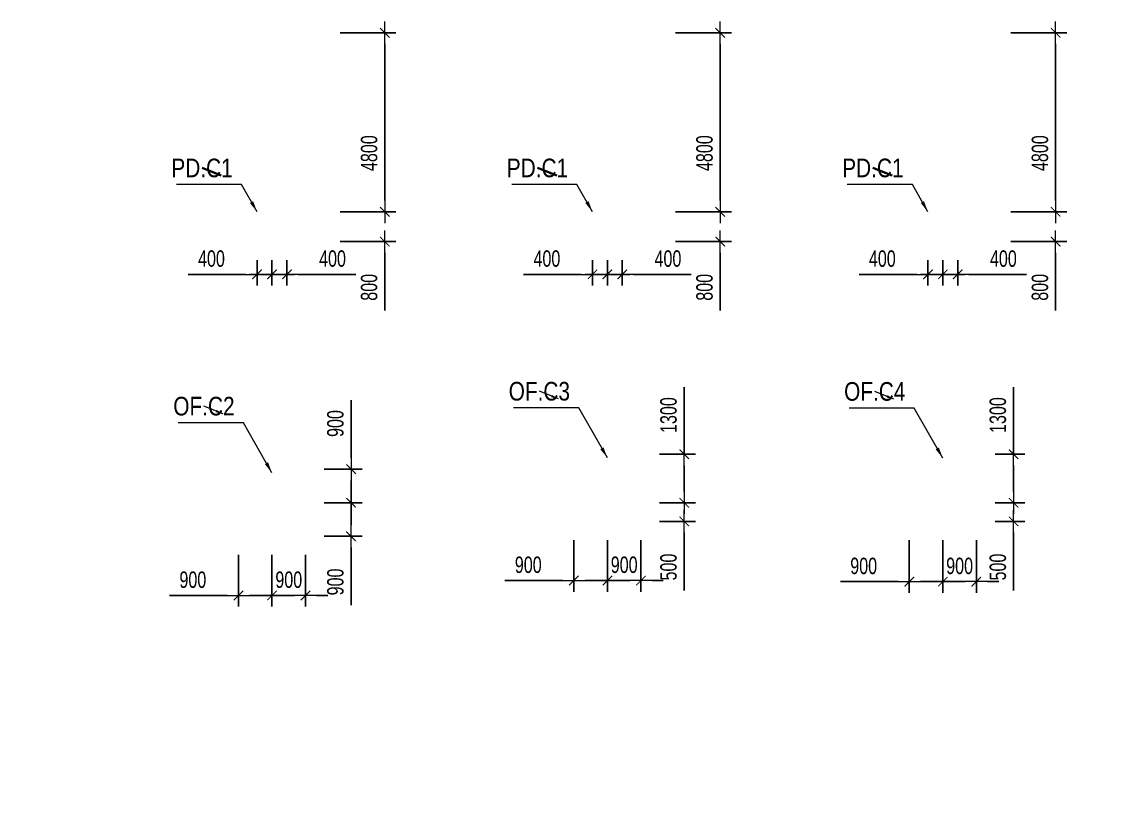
# Model space of a CAD drawing. Header units: millimetres. Extents: x -259680 to 286077, y 2206 to 90611.
# Drawn here: x 38981 to 67955, y 69266 to 90200 of the extents above; entities that cross this region are included whole.
import ezdxf
from ezdxf.enums import TextEntityAlignment as Align

# ---------------------------------------------------------------- set-up
doc = ezdxf.new("R2010")
doc.units = ezdxf.units.MM
doc.layers.get('0').update_dxf_attribs({"lineweight": 20})
doc.layers.get('Defpoints').update_dxf_attribs({"color": 151, "lineweight": 9})
for name, color, linetype, lineweight in [('$0$C1', 20, 'Continuous', 35), ('$1$NDC_S_ANNO', 7, 'Continuous', 20), ('$1$NDC_S_DIM', 1, 'Continuous', 15), ('$1$NDC_S_VN TEXT', 7, 'Continuous', 20), ('NDC_S_DIM', 1, 'Continuous', 15)]:
    doc.layers.add(name, color=color, linetype=linetype, lineweight=lineweight)
doc.styles.add('$1$NDC_DIM', font='', dxfattribs={"width": 0.75})
doc.styles.add('$2$ARIAL', font='arial.ttf', dxfattribs={"width": 0.8})
doc.styles.add('NDC_DIM', font='', dxfattribs={"width": 0.75})
doc.styles.get('$1$NDC_DIM').set_extended_font_data('Dotum')
doc.styles.get('NDC_DIM').set_extended_font_data('Dotum')
doc.dimstyles.new('$0$NDC_dim_150', dxfattribs={"dimscale": 150, "dimtxt": 2.2, "dimasz": 1.5, "dimexe": 1.5, "dimexo": 2.5, "dimgap": 1, "dimtad": 1, "dimdec": 0, "dimzin": 0, "dimdsep": 46, "dimtxsty": '$1$NDC_DIM', "dimblk": '$1$DIMMARK', "dimcen": 0.09, "dimdle": 1.2, "dimclrd": 1, "dimclre": 1, "dimclrt": 3, "dimadec": 0, "dimazin": 0, "dimtfac": 1, "dimtdec": 0, "dimtix": 1, "dimtofl": 0, "dimtmove": 0, "dimatfit": 3, "dimfxl": 0, "dimtolj": 1, "dimtzin": 0, "dimarcsym": 0})
doc.dimstyles.new('$1$NDC_dim_iso', dxfattribs={"dimtxt": 2.2, "dimasz": 1, "dimexe": 1.5, "dimexo": 2.5, "dimgap": 1, "dimtad": 1, "dimdec": 0, "dimzin": 0, "dimdsep": 46, "dimtxsty": '$1$NDC_DIM', "dimblk": '$1$DIMMARK', "dimcen": 0.09, "dimdle": 1.2, "dimclrd": 1, "dimclre": 1, "dimclrt": 3, "dimadec": 0, "dimazin": 0, "dimtfac": 1, "dimtdec": 0, "dimtix": 1, "dimtofl": 0, "dimtmove": 0, "dimatfit": 3, "dimfxl": 0, "dimtolj": 1, "dimtzin": 0, "dimarcsym": 0})
doc.dimstyles.new('NDC_dim_200', dxfattribs={"dimscale": 200, "dimtxt": 2.2, "dimasz": 1.5, "dimexe": 1.5, "dimexo": 2.5, "dimgap": 1, "dimtad": 1, "dimdec": 0, "dimzin": 0, "dimdsep": 46, "dimtxsty": 'NDC_DIM', "dimblk": 'DIMMARK', "dimcen": 0.09, "dimdle": 1.2, "dimclrd": 1, "dimclre": 1, "dimclrt": 3, "dimadec": 0, "dimazin": 0, "dimtfac": 1, "dimtdec": 0, "dimtix": 1, "dimtofl": 0, "dimtmove": 0, "dimatfit": 3, "dimfxl": 0, "dimtolj": 1, "dimtzin": 0, "dimarcsym": 0})

# ---------------------------------------------------------------- blocks, each defined once
blk = doc.blocks.new('$1$DIMMARK')
at = {"layer": '$1$NDC_S_DIM', "color": 1}
blk.add_line((-1.5, 0), (1, 0), dxfattribs=at)
at = {"layer": '$1$NDC_S_DIM', "color": 2, "const_width": 0.1}
blk.add_lwpolyline([(-0.424, -0.424), (0.424, 0.424)], dxfattribs=at)
blk = doc.blocks.new('DIMMARK')
at = {"layer": 'NDC_S_DIM', "color": 1}
blk.add_line((-1.5, 0), (1, 0), dxfattribs=at)
at = {"layer": 'NDC_S_DIM', "color": 2, "const_width": 0.1}
blk.add_lwpolyline([(-0.424, -0.424), (0.424, 0.424)], dxfattribs=at)
blk = doc.blocks.new('*D1373')
at = {"layer": 'Defpoints', "color": 0, "ltscale": 100, "transparency": 16777216}
for p in [(45700, 84300), (46100, 84300), (46100, 83424)]:
    blk.add_point(p, dxfattribs=at)
at = {"layer": 'NDC_S_DIM', "color": 1, "lineweight": -2, "ltscale": 100, "transparency": 16777216}
for p, q in [((45700, 83800), (45700, 83124)), ((46100, 83800), (46100, 83124)), ((45400, 83424), (45100, 83424)), ((46400, 83424), (47949, 83424))]:
    blk.add_line(p, q, dxfattribs=at)
at = {"layer": 'NDC_S_DIM', "color": 1, "lineweight": -2, "ltscale": 100, "transparency": 16777216, "xscale": 300, "yscale": 300, "zscale": 300}
blk.add_blockref('DIMMARK', (45700, 83424), dxfattribs=at)
at = {"layer": 'NDC_S_DIM', "color": 1, "lineweight": -2, "ltscale": 100, "transparency": 16777216, "xscale": 300, "yscale": 300, "zscale": 300, "rotation": 180}
blk.add_blockref('DIMMARK', (46100, 83424), dxfattribs=at)
at = {"layer": 'NDC_S_DIM', "color": 3, "ltscale": 100, "transparency": 16777216, "insert": (47324, 83844), "char_height": 440, "attachment_point": 5, "style": 'NDC_DIM'}
blk.add_mtext('\\A1;400', dxfattribs=at)
blk = doc.blocks.new('*D1374')
at = {"layer": 'Defpoints', "color": 0, "ltscale": 100, "transparency": 16777216}
for p in [(45300, 84300), (45700, 84300), (45700, 83424)]:
    blk.add_point(p, dxfattribs=at)
at = {"layer": 'NDC_S_DIM', "color": 1, "lineweight": -2, "ltscale": 100, "transparency": 16777216}
for p, q in [((45300, 83800), (45300, 83124)), ((45700, 83800), (45700, 83124)), ((45000, 83424), (43451, 83424)), ((46000, 83424), (46300, 83424))]:
    blk.add_line(p, q, dxfattribs=at)
at = {"layer": 'NDC_S_DIM', "color": 1, "lineweight": -2, "ltscale": 100, "transparency": 16777216, "xscale": 300, "yscale": 300, "zscale": 300}
blk.add_blockref('DIMMARK', (45300, 83424), dxfattribs=at)
at = {"layer": 'NDC_S_DIM', "color": 1, "lineweight": -2, "ltscale": 100, "transparency": 16777216, "xscale": 300, "yscale": 300, "zscale": 300, "rotation": 180}
blk.add_blockref('DIMMARK', (45700, 83424), dxfattribs=at)
at = {"layer": 'NDC_S_DIM', "color": 3, "ltscale": 100, "transparency": 16777216, "insert": (44076, 83844), "char_height": 440, "attachment_point": 5, "style": 'NDC_DIM'}
blk.add_mtext('\\A1;400', dxfattribs=at)
blk = doc.blocks.new('*D1375')
at = {"layer": 'Defpoints', "color": 0, "ltscale": 100, "transparency": 16777216}
for p in [(54700, 84300), (55100, 84300), (55100, 83424)]:
    blk.add_point(p, dxfattribs=at)
at = {"layer": 'NDC_S_DIM', "color": 1, "lineweight": -2, "ltscale": 100, "transparency": 16777216}
for p, q in [((54700, 83800), (54700, 83124)), ((55100, 83800), (55100, 83124)), ((54400, 83424), (54100, 83424)), ((55400, 83424), (56949, 83424))]:
    blk.add_line(p, q, dxfattribs=at)
at = {"layer": 'NDC_S_DIM', "color": 1, "lineweight": -2, "ltscale": 100, "transparency": 16777216, "xscale": 300, "yscale": 300, "zscale": 300}
blk.add_blockref('DIMMARK', (54700, 83424), dxfattribs=at)
at = {"layer": 'NDC_S_DIM', "color": 1, "lineweight": -2, "ltscale": 100, "transparency": 16777216, "xscale": 300, "yscale": 300, "zscale": 300, "rotation": 180}
blk.add_blockref('DIMMARK', (55100, 83424), dxfattribs=at)
at = {"layer": 'NDC_S_DIM', "color": 3, "ltscale": 100, "transparency": 16777216, "insert": (56324, 83844), "char_height": 440, "attachment_point": 5, "style": 'NDC_DIM'}
blk.add_mtext('\\A1;400', dxfattribs=at)
blk = doc.blocks.new('*D1376')
at = {"layer": 'Defpoints', "color": 0, "ltscale": 100, "transparency": 16777216}
for p in [(54300, 84300), (54700, 84300), (54700, 83424)]:
    blk.add_point(p, dxfattribs=at)
at = {"layer": 'NDC_S_DIM', "color": 1, "lineweight": -2, "ltscale": 100, "transparency": 16777216}
for p, q in [((54300, 83800), (54300, 83124)), ((54700, 83800), (54700, 83124)), ((54000, 83424), (52451, 83424)), ((55000, 83424), (55300, 83424))]:
    blk.add_line(p, q, dxfattribs=at)
at = {"layer": 'NDC_S_DIM', "color": 1, "lineweight": -2, "ltscale": 100, "transparency": 16777216, "xscale": 300, "yscale": 300, "zscale": 300}
blk.add_blockref('DIMMARK', (54300, 83424), dxfattribs=at)
at = {"layer": 'NDC_S_DIM', "color": 1, "lineweight": -2, "ltscale": 100, "transparency": 16777216, "xscale": 300, "yscale": 300, "zscale": 300, "rotation": 180}
blk.add_blockref('DIMMARK', (54700, 83424), dxfattribs=at)
at = {"layer": 'NDC_S_DIM', "color": 3, "ltscale": 100, "transparency": 16777216, "insert": (53076, 83844), "char_height": 440, "attachment_point": 5, "style": 'NDC_DIM'}
blk.add_mtext('\\A1;400', dxfattribs=at)
blk = doc.blocks.new('*D1377')
at = {"layer": 'Defpoints', "color": 0, "ltscale": 100, "transparency": 16777216}
for p in [(63700, 84300), (64100, 84300), (64100, 83424)]:
    blk.add_point(p, dxfattribs=at)
at = {"layer": 'NDC_S_DIM', "color": 1, "lineweight": -2, "ltscale": 100, "transparency": 16777216}
for p, q in [((63700, 83800), (63700, 83124)), ((64100, 83800), (64100, 83124)), ((63400, 83424), (63100, 83424)), ((64400, 83424), (65949, 83424))]:
    blk.add_line(p, q, dxfattribs=at)
at = {"layer": 'NDC_S_DIM', "color": 1, "lineweight": -2, "ltscale": 100, "transparency": 16777216, "xscale": 300, "yscale": 300, "zscale": 300}
blk.add_blockref('DIMMARK', (63700, 83424), dxfattribs=at)
at = {"layer": 'NDC_S_DIM', "color": 1, "lineweight": -2, "ltscale": 100, "transparency": 16777216, "xscale": 300, "yscale": 300, "zscale": 300, "rotation": 180}
blk.add_blockref('DIMMARK', (64100, 83424), dxfattribs=at)
at = {"layer": 'NDC_S_DIM', "color": 3, "ltscale": 100, "transparency": 16777216, "insert": (65324, 83844), "char_height": 440, "attachment_point": 5, "style": 'NDC_DIM'}
blk.add_mtext('\\A1;400', dxfattribs=at)
blk = doc.blocks.new('*D1378')
at = {"layer": 'Defpoints', "color": 0, "ltscale": 100, "transparency": 16777216}
for p in [(63300, 84300), (63700, 84300), (63700, 83424)]:
    blk.add_point(p, dxfattribs=at)
at = {"layer": 'NDC_S_DIM', "color": 1, "lineweight": -2, "ltscale": 100, "transparency": 16777216}
for p, q in [((63300, 83800), (63300, 83124)), ((63700, 83800), (63700, 83124)), ((63000, 83424), (61451, 83424)), ((64000, 83424), (64300, 83424))]:
    blk.add_line(p, q, dxfattribs=at)
at = {"layer": 'NDC_S_DIM', "color": 1, "lineweight": -2, "ltscale": 100, "transparency": 16777216, "xscale": 300, "yscale": 300, "zscale": 300}
blk.add_blockref('DIMMARK', (63300, 83424), dxfattribs=at)
at = {"layer": 'NDC_S_DIM', "color": 1, "lineweight": -2, "ltscale": 100, "transparency": 16777216, "xscale": 300, "yscale": 300, "zscale": 300, "rotation": 180}
blk.add_blockref('DIMMARK', (63700, 83424), dxfattribs=at)
at = {"layer": 'NDC_S_DIM', "color": 3, "ltscale": 100, "transparency": 16777216, "insert": (62076, 83844), "char_height": 440, "attachment_point": 5, "style": 'NDC_DIM'}
blk.add_mtext('\\A1;400', dxfattribs=at)
blk = doc.blocks.new('*D1389')
at = {"layer": 'Defpoints', "color": 0, "ltscale": 100, "transparency": 16777216}
for p in [(46100, 89900), (48727, 89900), (46100, 85100)]:
    blk.add_point(p, dxfattribs=at)
at = {"layer": 'NDC_S_DIM', "color": 1, "lineweight": -2, "ltscale": 100, "transparency": 16777216}
for p, q in [((47527, 89900), (49027, 89900)), ((48727, 85400), (48727, 89600)), ((47527, 85100), (49027, 85100))]:
    blk.add_line(p, q, dxfattribs=at)
at = {"layer": 'NDC_S_DIM', "color": 1, "lineweight": -2, "ltscale": 100, "transparency": 16777216, "xscale": 300, "yscale": 300, "zscale": 300}
for p, rotation in [((48727, 89900), 90), ((48727, 85100), 270)]:
    blk.add_blockref('DIMMARK', p, dxfattribs=dict(at, rotation=rotation))
at = {"layer": 'NDC_S_DIM', "color": 3, "ltscale": 100, "transparency": 16777216, "insert": (48307, 86673), "char_height": 440, "attachment_point": 5, "rotation": 90, "style": 'NDC_DIM'}
blk.add_mtext('\\A1;4800', dxfattribs=at)
blk = doc.blocks.new('*D1390')
at = {"layer": 'Defpoints', "color": 0, "ltscale": 100, "transparency": 16777216}
for p in [(46100, 85100), (48727, 85100), (46100, 84300)]:
    blk.add_point(p, dxfattribs=at)
at = {"layer": 'NDC_S_DIM', "color": 1, "lineweight": -2, "ltscale": 100, "transparency": 16777216}
for p, q in [((48727, 85400), (48727, 85700)), ((47527, 85100), (49027, 85100)), ((47527, 84300), (49027, 84300)), ((48727, 84000), (48727, 82451))]:
    blk.add_line(p, q, dxfattribs=at)
at = {"layer": 'NDC_S_DIM', "color": 1, "lineweight": -2, "ltscale": 100, "transparency": 16777216, "xscale": 300, "yscale": 300, "zscale": 300}
for p, rotation in [((48727, 85100), 270), ((48727, 84300), 90)]:
    blk.add_blockref('DIMMARK', p, dxfattribs=dict(at, rotation=rotation))
at = {"layer": 'NDC_S_DIM', "color": 3, "ltscale": 100, "transparency": 16777216, "insert": (48307, 83076), "char_height": 440, "attachment_point": 5, "rotation": 90, "style": 'NDC_DIM'}
blk.add_mtext('\\A1;800', dxfattribs=at)
blk = doc.blocks.new('*D1391')
at = {"layer": 'Defpoints', "color": 0, "ltscale": 100, "transparency": 16777216}
for p in [(55100, 89900), (57727, 89900), (55100, 85100)]:
    blk.add_point(p, dxfattribs=at)
at = {"layer": 'NDC_S_DIM', "color": 1, "lineweight": -2, "ltscale": 100, "transparency": 16777216}
for p, q in [((56527, 89900), (58027, 89900)), ((57727, 85400), (57727, 89600)), ((56527, 85100), (58027, 85100))]:
    blk.add_line(p, q, dxfattribs=at)
at = {"layer": 'NDC_S_DIM', "color": 1, "lineweight": -2, "ltscale": 100, "transparency": 16777216, "xscale": 300, "yscale": 300, "zscale": 300}
for p, rotation in [((57727, 89900), 90), ((57727, 85100), 270)]:
    blk.add_blockref('DIMMARK', p, dxfattribs=dict(at, rotation=rotation))
at = {"layer": 'NDC_S_DIM', "color": 3, "ltscale": 100, "transparency": 16777216, "insert": (57307, 86673), "char_height": 440, "attachment_point": 5, "rotation": 90, "style": 'NDC_DIM'}
blk.add_mtext('\\A1;4800', dxfattribs=at)
blk = doc.blocks.new('*D1392')
at = {"layer": 'Defpoints', "color": 0, "ltscale": 100, "transparency": 16777216}
for p in [(55100, 85100), (57727, 85100), (55100, 84300)]:
    blk.add_point(p, dxfattribs=at)
at = {"layer": 'NDC_S_DIM', "color": 1, "lineweight": -2, "ltscale": 100, "transparency": 16777216}
for p, q in [((57727, 85400), (57727, 85700)), ((56527, 85100), (58027, 85100)), ((56527, 84300), (58027, 84300)), ((57727, 84000), (57727, 82451))]:
    blk.add_line(p, q, dxfattribs=at)
at = {"layer": 'NDC_S_DIM', "color": 1, "lineweight": -2, "ltscale": 100, "transparency": 16777216, "xscale": 300, "yscale": 300, "zscale": 300}
for p, rotation in [((57727, 85100), 270), ((57727, 84300), 90)]:
    blk.add_blockref('DIMMARK', p, dxfattribs=dict(at, rotation=rotation))
at = {"layer": 'NDC_S_DIM', "color": 3, "ltscale": 100, "transparency": 16777216, "insert": (57307, 83076), "char_height": 440, "attachment_point": 5, "rotation": 90, "style": 'NDC_DIM'}
blk.add_mtext('\\A1;800', dxfattribs=at)
blk = doc.blocks.new('*D1393')
at = {"layer": 'Defpoints', "color": 0, "ltscale": 100, "transparency": 16777216}
for p in [(64100, 89900), (66727, 89900), (64100, 85100)]:
    blk.add_point(p, dxfattribs=at)
at = {"layer": 'NDC_S_DIM', "color": 1, "lineweight": -2, "ltscale": 100, "transparency": 16777216}
for p, q in [((65527, 89900), (67027, 89900)), ((66727, 85400), (66727, 89600)), ((65527, 85100), (67027, 85100))]:
    blk.add_line(p, q, dxfattribs=at)
at = {"layer": 'NDC_S_DIM', "color": 1, "lineweight": -2, "ltscale": 100, "transparency": 16777216, "xscale": 300, "yscale": 300, "zscale": 300}
for p, rotation in [((66727, 89900), 90), ((66727, 85100), 270)]:
    blk.add_blockref('DIMMARK', p, dxfattribs=dict(at, rotation=rotation))
at = {"layer": 'NDC_S_DIM', "color": 3, "ltscale": 100, "transparency": 16777216, "insert": (66307, 86673), "char_height": 440, "attachment_point": 5, "rotation": 90, "style": 'NDC_DIM'}
blk.add_mtext('\\A1;4800', dxfattribs=at)
blk = doc.blocks.new('*D1394')
at = {"layer": 'Defpoints', "color": 0, "ltscale": 100, "transparency": 16777216}
for p in [(64100, 85100), (66727, 85100), (64100, 84300)]:
    blk.add_point(p, dxfattribs=at)
at = {"layer": 'NDC_S_DIM', "color": 1, "lineweight": -2, "ltscale": 100, "transparency": 16777216}
for p, q in [((66727, 85400), (66727, 85700)), ((65527, 85100), (67027, 85100)), ((65527, 84300), (67027, 84300)), ((66727, 84000), (66727, 82451))]:
    blk.add_line(p, q, dxfattribs=at)
at = {"layer": 'NDC_S_DIM', "color": 1, "lineweight": -2, "ltscale": 100, "transparency": 16777216, "xscale": 300, "yscale": 300, "zscale": 300}
for p, rotation in [((66727, 85100), 270), ((66727, 84300), 90)]:
    blk.add_blockref('DIMMARK', p, dxfattribs=dict(at, rotation=rotation))
at = {"layer": 'NDC_S_DIM', "color": 3, "ltscale": 100, "transparency": 16777216, "insert": (66307, 83076), "char_height": 440, "attachment_point": 5, "rotation": 90, "style": 'NDC_DIM'}
blk.add_mtext('\\A1;800', dxfattribs=at)
blk = doc.blocks.new('*D1403')
at = {"layer": 'Defpoints', "color": 0, "ltscale": 100, "transparency": 16777216}
for p in [(44800, 76400), (45700, 76400), (44800, 74814)]:
    blk.add_point(p, dxfattribs=at)
at = {"layer": 'NDC_S_DIM', "color": 1, "lineweight": -2, "ltscale": 100, "transparency": 16777216}
for p, q in [((44800, 75900), (44800, 74514)), ((45700, 75900), (45700, 74514)), ((44500, 74814), (42951, 74814)), ((46000, 74814), (46300, 74814))]:
    blk.add_line(p, q, dxfattribs=at)
at = {"layer": 'NDC_S_DIM', "color": 1, "lineweight": -2, "ltscale": 100, "transparency": 16777216, "xscale": 300, "yscale": 300, "zscale": 300}
blk.add_blockref('DIMMARK', (44800, 74814), dxfattribs=at)
at = {"layer": 'NDC_S_DIM', "color": 1, "lineweight": -2, "ltscale": 100, "transparency": 16777216, "xscale": 300, "yscale": 300, "zscale": 300, "rotation": 180}
blk.add_blockref('DIMMARK', (45700, 74814), dxfattribs=at)
at = {"layer": 'NDC_S_DIM', "color": 3, "ltscale": 100, "transparency": 16777216, "insert": (43576, 75234), "char_height": 440, "attachment_point": 5, "style": 'NDC_DIM'}
blk.add_mtext('\\A1;900', dxfattribs=at)
blk = doc.blocks.new('*D1404')
at = {"layer": 'Defpoints', "color": 0, "ltscale": 100, "transparency": 16777216}
for p in [(45700, 76400), (46600, 76400), (46600, 74814)]:
    blk.add_point(p, dxfattribs=at)
at = {"layer": 'NDC_S_DIM', "color": 1, "lineweight": -2, "ltscale": 100, "transparency": 16777216}
for p, q in [((45700, 75900), (45700, 74514)), ((46600, 75900), (46600, 74514)), ((45400, 74814), (45100, 74814)), ((46900, 74814), (47200, 74814))]:
    blk.add_line(p, q, dxfattribs=at)
at = {"layer": 'NDC_S_DIM', "color": 1, "lineweight": -2, "ltscale": 100, "transparency": 16777216, "xscale": 300, "yscale": 300, "zscale": 300}
blk.add_blockref('DIMMARK', (45700, 74814), dxfattribs=at)
at = {"layer": 'NDC_S_DIM', "color": 1, "lineweight": -2, "ltscale": 100, "transparency": 16777216, "xscale": 300, "yscale": 300, "zscale": 300, "rotation": 180}
blk.add_blockref('DIMMARK', (46600, 74814), dxfattribs=at)
at = {"layer": 'NDC_S_DIM', "color": 3, "ltscale": 100, "transparency": 16777216, "insert": (46150, 75234), "char_height": 440, "attachment_point": 5, "style": 'NDC_DIM'}
blk.add_mtext('\\A1;900', dxfattribs=at)
blk = doc.blocks.new('*D1405')
at = {"layer": 'Defpoints', "color": 0, "ltscale": 100, "transparency": 16777216}
for p in [(46600, 78200), (46600, 77300), (47822, 77300)]:
    blk.add_point(p, dxfattribs=at)
at = {"layer": 'NDC_S_DIM', "color": 1, "lineweight": -2, "ltscale": 100, "transparency": 16777216}
for p, q in [((47822, 78500), (47822, 80049)), ((47100, 78200), (48122, 78200)), ((47100, 77300), (48122, 77300)), ((47822, 77000), (47822, 76700))]:
    blk.add_line(p, q, dxfattribs=at)
at = {"layer": 'NDC_S_DIM', "color": 1, "lineweight": -2, "ltscale": 100, "transparency": 16777216, "xscale": 300, "yscale": 300, "zscale": 300}
for p, rotation in [((47822, 78200), 270), ((47822, 77300), 90)]:
    blk.add_blockref('DIMMARK', p, dxfattribs=dict(at, rotation=rotation))
at = {"layer": 'NDC_S_DIM', "color": 3, "ltscale": 100, "transparency": 16777216, "insert": (47402, 79424), "char_height": 440, "attachment_point": 5, "rotation": 90, "style": 'NDC_DIM'}
blk.add_mtext('\\A1;900', dxfattribs=at)
blk = doc.blocks.new('*D1406')
at = {"layer": 'Defpoints', "color": 0, "ltscale": 100, "transparency": 16777216}
for p in [(46600, 77300), (47822, 77300), (46600, 76400)]:
    blk.add_point(p, dxfattribs=at)
at = {"layer": 'NDC_S_DIM', "color": 1, "lineweight": -2, "ltscale": 100, "transparency": 16777216}
for p, q in [((47822, 77600), (47822, 77900)), ((47100, 77300), (48122, 77300)), ((47100, 76400), (48122, 76400)), ((47822, 76100), (47822, 74551))]:
    blk.add_line(p, q, dxfattribs=at)
at = {"layer": 'NDC_S_DIM', "color": 1, "lineweight": -2, "ltscale": 100, "transparency": 16777216, "xscale": 300, "yscale": 300, "zscale": 300}
for p, rotation in [((47822, 77300), 270), ((47822, 76400), 90)]:
    blk.add_blockref('DIMMARK', p, dxfattribs=dict(at, rotation=rotation))
at = {"layer": 'NDC_S_DIM', "color": 3, "ltscale": 100, "transparency": 16777216, "insert": (47402, 75176), "char_height": 440, "attachment_point": 5, "rotation": 90, "style": 'NDC_DIM'}
blk.add_mtext('\\A1;900', dxfattribs=at)
blk = doc.blocks.new('*D1407')
at = {"layer": 'Defpoints', "color": 0, "ltscale": 100, "transparency": 16777216}
for p in [(55600, 78600), (55600, 77300), (56761, 77300)]:
    blk.add_point(p, dxfattribs=at)
at = {"layer": 'NDC_S_DIM', "color": 1, "lineweight": -2, "ltscale": 100, "transparency": 16777216}
for p, q in [((56761, 78600), (56761, 80400)), ((56100, 78600), (57061, 78600)), ((56761, 77600), (56761, 78300)), ((56100, 77300), (57061, 77300))]:
    blk.add_line(p, q, dxfattribs=at)
at = {"layer": 'NDC_S_DIM', "color": 1, "lineweight": -2, "ltscale": 100, "transparency": 16777216, "xscale": 300, "yscale": 300, "zscale": 300}
for p, rotation in [((56761, 78600), 90), ((56761, 77300), 270)]:
    blk.add_blockref('DIMMARK', p, dxfattribs=dict(at, rotation=rotation))
at = {"layer": 'NDC_S_DIM', "color": 3, "ltscale": 100, "transparency": 16777216, "insert": (56341, 79650), "char_height": 440, "attachment_point": 5, "rotation": 90, "style": 'NDC_DIM'}
blk.add_mtext('\\A1;1300', dxfattribs=at)
blk = doc.blocks.new('*D1408')
at = {"layer": 'Defpoints', "color": 0, "ltscale": 100, "transparency": 16777216}
for p in [(55600, 77300), (55600, 76800), (56761, 76800)]:
    blk.add_point(p, dxfattribs=at)
at = {"layer": 'NDC_S_DIM', "color": 1, "lineweight": -2, "ltscale": 100, "transparency": 16777216}
for p, q in [((56761, 77600), (56761, 77900)), ((56100, 77300), (57061, 77300)), ((56100, 76800), (57061, 76800)), ((56761, 76500), (56761, 74951))]:
    blk.add_line(p, q, dxfattribs=at)
at = {"layer": 'NDC_S_DIM', "color": 1, "lineweight": -2, "ltscale": 100, "transparency": 16777216, "xscale": 300, "yscale": 300, "zscale": 300}
for p, rotation in [((56761, 77300), 270), ((56761, 76800), 90)]:
    blk.add_blockref('DIMMARK', p, dxfattribs=dict(at, rotation=rotation))
at = {"layer": 'NDC_S_DIM', "color": 3, "ltscale": 100, "transparency": 16777216, "insert": (56341, 75576), "char_height": 440, "attachment_point": 5, "rotation": 90, "style": 'NDC_DIM'}
blk.add_mtext('\\A1;500', dxfattribs=at)
blk = doc.blocks.new('*D1409')
at = {"layer": 'Defpoints', "color": 0, "ltscale": 100, "transparency": 16777216}
for p in [(53800, 76800), (54700, 76800), (53800, 75214)]:
    blk.add_point(p, dxfattribs=at)
at = {"layer": 'NDC_S_DIM', "color": 1, "lineweight": -2, "ltscale": 100, "transparency": 16777216}
for p, q in [((53800, 76300), (53800, 74914)), ((54700, 76300), (54700, 74914)), ((53500, 75214), (51951, 75214)), ((55000, 75214), (55300, 75214))]:
    blk.add_line(p, q, dxfattribs=at)
at = {"layer": 'NDC_S_DIM', "color": 1, "lineweight": -2, "ltscale": 100, "transparency": 16777216, "xscale": 300, "yscale": 300, "zscale": 300}
blk.add_blockref('DIMMARK', (53800, 75214), dxfattribs=at)
at = {"layer": 'NDC_S_DIM', "color": 1, "lineweight": -2, "ltscale": 100, "transparency": 16777216, "xscale": 300, "yscale": 300, "zscale": 300, "rotation": 180}
blk.add_blockref('DIMMARK', (54700, 75214), dxfattribs=at)
at = {"layer": 'NDC_S_DIM', "color": 3, "ltscale": 100, "transparency": 16777216, "insert": (52576, 75634), "char_height": 440, "attachment_point": 5, "style": 'NDC_DIM'}
blk.add_mtext('\\A1;900', dxfattribs=at)
blk = doc.blocks.new('*D1410')
at = {"layer": 'Defpoints', "color": 0, "ltscale": 100, "transparency": 16777216}
for p in [(54700, 76800), (55600, 76800), (55600, 75214)]:
    blk.add_point(p, dxfattribs=at)
at = {"layer": 'NDC_S_DIM', "color": 1, "lineweight": -2, "ltscale": 100, "transparency": 16777216}
for p, q in [((54700, 76300), (54700, 74914)), ((55600, 76300), (55600, 74914)), ((54400, 75214), (54100, 75214)), ((55900, 75214), (56200, 75214))]:
    blk.add_line(p, q, dxfattribs=at)
at = {"layer": 'NDC_S_DIM', "color": 1, "lineweight": -2, "ltscale": 100, "transparency": 16777216, "xscale": 300, "yscale": 300, "zscale": 300}
blk.add_blockref('DIMMARK', (54700, 75214), dxfattribs=at)
at = {"layer": 'NDC_S_DIM', "color": 1, "lineweight": -2, "ltscale": 100, "transparency": 16777216, "xscale": 300, "yscale": 300, "zscale": 300, "rotation": 180}
blk.add_blockref('DIMMARK', (55600, 75214), dxfattribs=at)
at = {"layer": 'NDC_S_DIM', "color": 3, "ltscale": 100, "transparency": 16777216, "insert": (55150, 75634), "char_height": 440, "attachment_point": 5, "style": 'NDC_DIM'}
blk.add_mtext('\\A1;900', dxfattribs=at)
blk = doc.blocks.new('*D1411')
at = {"layer": 'Defpoints', "color": 0, "ltscale": 100, "transparency": 16777216}
for p in [(64600, 78600), (64600, 77300), (65598, 77300)]:
    blk.add_point(p, dxfattribs=at)
at = {"layer": 'NDC_S_DIM', "color": 1, "lineweight": -2, "ltscale": 100, "transparency": 16777216}
for p, q in [((65598, 78600), (65598, 80400)), ((65100, 78600), (65898, 78600)), ((65598, 77600), (65598, 78300)), ((65100, 77300), (65898, 77300))]:
    blk.add_line(p, q, dxfattribs=at)
at = {"layer": 'NDC_S_DIM', "color": 1, "lineweight": -2, "ltscale": 100, "transparency": 16777216, "xscale": 300, "yscale": 300, "zscale": 300}
for p, rotation in [((65598, 78600), 90), ((65598, 77300), 270)]:
    blk.add_blockref('DIMMARK', p, dxfattribs=dict(at, rotation=rotation))
at = {"layer": 'NDC_S_DIM', "color": 3, "ltscale": 100, "transparency": 16777216, "insert": (65178, 79650), "char_height": 440, "attachment_point": 5, "rotation": 90, "style": 'NDC_DIM'}
blk.add_mtext('\\A1;1300', dxfattribs=at)
blk = doc.blocks.new('*D1412')
at = {"layer": 'Defpoints', "color": 0, "ltscale": 100, "transparency": 16777216}
for p in [(64600, 77300), (64600, 76800), (65598, 76800)]:
    blk.add_point(p, dxfattribs=at)
at = {"layer": 'NDC_S_DIM', "color": 1, "lineweight": -2, "ltscale": 100, "transparency": 16777216}
for p, q in [((65598, 77600), (65598, 77900)), ((65100, 77300), (65898, 77300)), ((65100, 76800), (65898, 76800)), ((65598, 76500), (65598, 74951))]:
    blk.add_line(p, q, dxfattribs=at)
at = {"layer": 'NDC_S_DIM', "color": 1, "lineweight": -2, "ltscale": 100, "transparency": 16777216, "xscale": 300, "yscale": 300, "zscale": 300}
for p, rotation in [((65598, 77300), 270), ((65598, 76800), 90)]:
    blk.add_blockref('DIMMARK', p, dxfattribs=dict(at, rotation=rotation))
at = {"layer": 'NDC_S_DIM', "color": 3, "ltscale": 100, "transparency": 16777216, "insert": (65178, 75576), "char_height": 440, "attachment_point": 5, "rotation": 90, "style": 'NDC_DIM'}
blk.add_mtext('\\A1;500', dxfattribs=at)
blk = doc.blocks.new('*D1413')
at = {"layer": 'Defpoints', "color": 0, "ltscale": 100, "transparency": 16777216}
for p in [(62800, 76800), (63700, 76800), (62800, 75184)]:
    blk.add_point(p, dxfattribs=at)
at = {"layer": 'NDC_S_DIM', "color": 1, "lineweight": -2, "ltscale": 100, "transparency": 16777216}
for p, q in [((62800, 76300), (62800, 74884)), ((63700, 76300), (63700, 74884)), ((62500, 75184), (60951, 75184)), ((64000, 75184), (64300, 75184))]:
    blk.add_line(p, q, dxfattribs=at)
at = {"layer": 'NDC_S_DIM', "color": 1, "lineweight": -2, "ltscale": 100, "transparency": 16777216, "xscale": 300, "yscale": 300, "zscale": 300}
blk.add_blockref('DIMMARK', (62800, 75184), dxfattribs=at)
at = {"layer": 'NDC_S_DIM', "color": 1, "lineweight": -2, "ltscale": 100, "transparency": 16777216, "xscale": 300, "yscale": 300, "zscale": 300, "rotation": 180}
blk.add_blockref('DIMMARK', (63700, 75184), dxfattribs=at)
at = {"layer": 'NDC_S_DIM', "color": 3, "ltscale": 100, "transparency": 16777216, "insert": (61576, 75604), "char_height": 440, "attachment_point": 5, "style": 'NDC_DIM'}
blk.add_mtext('\\A1;900', dxfattribs=at)
blk = doc.blocks.new('*D1414')
at = {"layer": 'Defpoints', "color": 0, "ltscale": 100, "transparency": 16777216}
for p in [(63700, 76800), (64600, 76800), (64600, 75184)]:
    blk.add_point(p, dxfattribs=at)
at = {"layer": 'NDC_S_DIM', "color": 1, "lineweight": -2, "ltscale": 100, "transparency": 16777216}
for p, q in [((63700, 76300), (63700, 74884)), ((64600, 76300), (64600, 74884)), ((63400, 75184), (63100, 75184)), ((64900, 75184), (65200, 75184))]:
    blk.add_line(p, q, dxfattribs=at)
at = {"layer": 'NDC_S_DIM', "color": 1, "lineweight": -2, "ltscale": 100, "transparency": 16777216, "xscale": 300, "yscale": 300, "zscale": 300}
blk.add_blockref('DIMMARK', (63700, 75184), dxfattribs=at)
at = {"layer": 'NDC_S_DIM', "color": 1, "lineweight": -2, "ltscale": 100, "transparency": 16777216, "xscale": 300, "yscale": 300, "zscale": 300, "rotation": 180}
blk.add_blockref('DIMMARK', (64600, 75184), dxfattribs=at)
at = {"layer": 'NDC_S_DIM', "color": 3, "ltscale": 100, "transparency": 16777216, "insert": (64150, 75604), "char_height": 440, "attachment_point": 5, "style": 'NDC_DIM'}
blk.add_mtext('\\A1;900', dxfattribs=at)
blk = doc.blocks.new('*U212')
at = {"layer": '$1$NDC_S_ANNO', "ltscale": 0.8, "style": '$2$ARIAL', "width": 0.8}
blk.add_attdef('TEN', text='', height=2.5, dxfattribs=at).set_placement((-2.58, 1.03), align=Align.MIDDLE_CENTER)
at = {"layer": '$1$NDC_S_ANNO', "ltscale": 0.8, "style": '$2$ARIAL', "width": 0.8, "flags": 1}
blk.add_attdef('CHU_THICH', text='', height=2.5, dxfattribs=at).set_placement((0, 0), align=Align.MIDDLE_CENTER)
at = {"layer": 'Defpoints'}
blk.add_leader([(0, 0), (-2.58, 1.03)], dimstyle='$1$NDC_dim_iso', override={"dimgap": 0.625, "dimtad": 0}, dxfattribs=at)
blk = doc.blocks.new('$0$co t check')
at = {"layer": '$0$C1', "xscale": 200, "yscale": 200, "zscale": 200}
for p in [(42298, 86071), (51298, 86071), (60298, 86071)]:
    blk.add_blockref('*U212', p, dxfattribs=at).add_auto_attribs({'TEN': 'PD.C1'})
at = {"layer": '$1$NDC_S_VN TEXT', "xscale": 200, "yscale": 200, "zscale": 200}
for p, values in [((51349, 80084), {'TEN': 'OF.C3'}), ((60349, 80079), {'TEN': 'OF.C4'}), ((42349, 79684), {'TEN': 'OF.C2'})]:
    blk.add_blockref('*U212', p, dxfattribs=at).add_auto_attribs(values)
at = {"layer": '$0$C1'}
for points in [[(43259, 85100), (42842, 85832), (41093, 85832)], [(52259, 85100), (51842, 85832), (50093, 85832)], [(61259, 85100), (60842, 85832), (59093, 85832)]]:
    blk.add_leader(points, dimstyle='$0$NDC_dim_150', override={"dimasz": 2, "dimgap": 1, "dimtad": 0}, dxfattribs=at)
for points in [[(52659, 78500), (51893, 79845), (50143, 79845)], [(61659, 78495), (60893, 79840), (59143, 79840)], [(43659, 78100), (42893, 79445), (41143, 79445)]]:
    blk.add_leader(points, dimstyle='$0$NDC_dim_150', override={"dimasz": 2, "dimgap": 1, "dimtad": 0})

msp = doc.modelspace()

# ---------------------------------------------------------------- hatches: boundary and pattern name
at = {"layer": 'NDC_S_DIM', "ltscale": 100}
h = msp.add_hatch(dxfattribs=at)
h.set_pattern_fill('CROSS', color=256, scale=50)
h.paths.add_polyline_path([(87300, 89500), (87300, 71950), (63350, 71950), (63350, 66800), (44500, 66800), (44500, 64200), (3550, 64200), (3550, 89500)], flags=17)
h.paths.add_polyline_path([(87300, 89500), (87300, 71950), (63350, 71950), (63350, 66800), (44500, 66800), (44500, 64200), (3550, 64200), (3550, 89500)], flags=17)

# ---------------------------------------------------------------- block references
at = {"layer": '$1$NDC_S_DIM'}
msp.add_blockref('$0$co t check', (2040.6, 0), dxfattribs=at)

# ---------------------------------------------------------------- dimensions: what is measured, and where the dimension line sits
at = {"layer": 'NDC_S_DIM', "ltscale": 100}
for base, p1, p2, picture, middle in [((48726.7, 89900), (46100, 85100), (46100, 89900), '*D1389', (48726.7, 86672.5)), ((57726.7, 89900), (55100, 85100), (55100, 89900), '*D1391', (57726.7, 86672.5)), ((66726.7, 89900), (64100, 85100), (64100, 89900), '*D1393', (66726.7, 86672.5)), ((48726.7, 85100), (46100, 84300), (46100, 85100), '*D1390', (48726.7, 83075.7)), ((57726.7, 85100), (55100, 84300), (55100, 85100), '*D1392', (57726.7, 83075.7)), ((66726.7, 85100), (64100, 84300), (64100, 85100), '*D1394', (66726.7, 83075.7)), ((56761.3, 77300), (55600, 78600), (55600, 77300), '*D1407', (56761.3, 79650)), ((65598.1, 77300), (64600, 78600), (64600, 77300), '*D1411', (65598.1, 79650)), ((47822.3, 77300), (46600, 78200), (46600, 77300), '*D1405', (47822.3, 79424.3)), ((47822.3, 77300), (46600, 76400), (46600, 77300), '*D1406', (47822.3, 75175.7)), ((56761.3, 76800), (55600, 77300), (55600, 76800), '*D1408', (56761.3, 75575.7)), ((65598.1, 76800), (64600, 77300), (64600, 76800), '*D1412', (65598.1, 75575.7))]:
    dim = msp.add_linear_dim(base=base, p1=p1, p2=p2, angle=90, dimstyle='NDC_dim_200', dxfattribs=at)
    dim.commit()
    dim.dimension.update_dxf_attribs({"geometry": picture, "text_midpoint": middle, "dimtype": 160})
for base, p1, p2, picture, middle in [((45700, 83424.4), (45300, 84300), (45700, 84300), '*D1374', (44075.7, 83424.4)), ((46100, 83424.4), (45700, 84300), (46100, 84300), '*D1373', (47324.3, 83424.4)), ((54700, 83424.4), (54300, 84300), (54700, 84300), '*D1376', (53075.7, 83424.4)), ((55100, 83424.4), (54700, 84300), (55100, 84300), '*D1375', (56324.3, 83424.4)), ((63700, 83424.4), (63300, 84300), (63700, 84300), '*D1378', (62075.7, 83424.4)), ((64100, 83424.4), (63700, 84300), (64100, 84300), '*D1377', (65324.3, 83424.4)), ((53800, 75214.2), (54700, 76800), (53800, 76800), '*D1409', (52575.7, 75214.2)), ((55600, 75214.2), (54700, 76800), (55600, 76800), '*D1410', (55150, 75214.2)), ((62800, 75184.2), (63700, 76800), (62800, 76800), '*D1413', (61575.7, 75184.2)), ((64600, 75184.2), (63700, 76800), (64600, 76800), '*D1414', (64150, 75184.2)), ((44800, 74814.2), (45700, 76400), (44800, 76400), '*D1403', (43575.7, 74814.2)), ((46600, 74814.2), (45700, 76400), (46600, 76400), '*D1404', (46150, 74814.2))]:
    dim = msp.add_linear_dim(base=base, p1=p1, p2=p2, dimstyle='NDC_dim_200', dxfattribs=at)
    dim.commit()
    dim.dimension.update_dxf_attribs({"geometry": picture, "text_midpoint": middle, "dimtype": 160})

doc.saveas('drawing.dxf')
